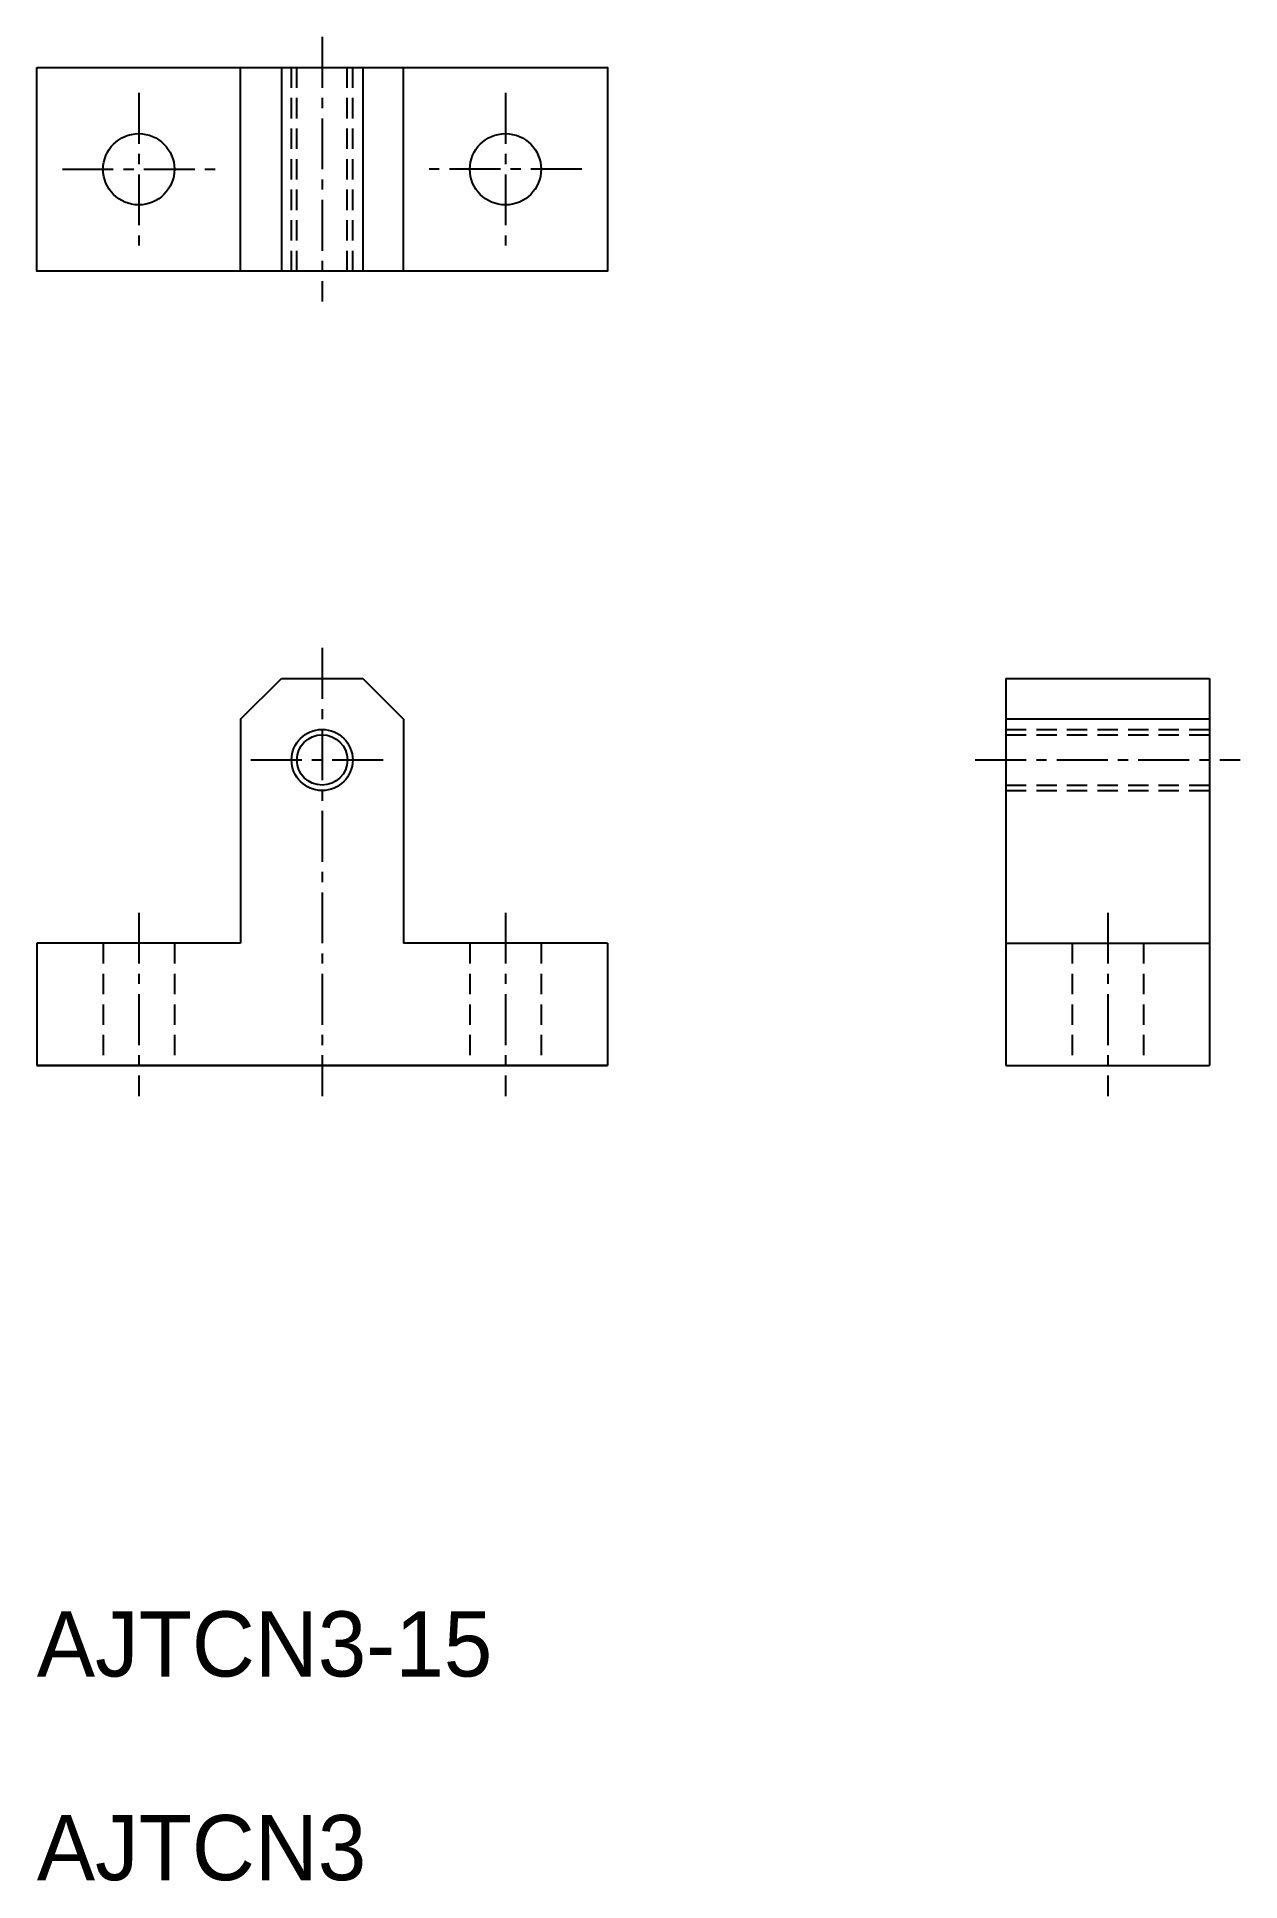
# Model space of a CAD drawing. Extents: x -563 to -504, y -799.9 to -709.3.
import ezdxf

# ---------------------------------------------------------------- set-up
doc = ezdxf.new("R2010")
doc.units = 0
doc.header["$LTSCALE"] = 2
doc.linetypes.add('CENTER', pattern=[2, 1.25, -0.25, 0.25, -0.25])
doc.linetypes.add('DASHED', pattern=[0.75, 0.5, -0.25])
doc.layers.get('0').update_dxf_attribs({"linetype": 'CONTINUOUS'})
doc.layers.add('CENTER', color=1, linetype='CENTER')

msp = doc.modelspace()

# ---------------------------------------------------------------- linework, layer by layer
at = {"color": 7, "linetype": 'CONTINUOUS'}
for p, q in [((-553.04, -720.841), (-553.04, -710.841)), ((-551.04, -710.841), (-551.04, -720.841)), ((-547.04, -710.841), (-547.04, -720.841)), ((-545.04, -720.841), (-545.04, -710.841)), ((-553.04, -742.841), (-551.04, -740.841)), ((-551.04, -740.841), (-547.04, -740.841)), ((-547.04, -740.841), (-545.04, -742.841)), ((-515.48, -740.841), (-505.48, -740.841)), ((-515.48, -740.841), (-515.48, -759.841)), ((-505.48, -740.841), (-505.48, -759.841)), ((-553.04, -742.841), (-553.04, -753.841)), ((-545.04, -742.841), (-545.04, -753.841)), ((-505.48, -742.841), (-515.48, -742.841)), ((-563.04, -753.841), (-563.04, -759.841)), ((-553.04, -753.841), (-563.04, -753.841)), ((-535.04, -753.841), (-545.04, -753.841)), ((-535.04, -753.841), (-535.04, -759.841)), ((-515.48, -753.841), (-505.48, -753.841)), ((-563.04, -759.841), (-535.04, -759.841)), ((-535.04, -759.841), (-563.04, -759.841)), ((-515.48, -759.841), (-505.48, -759.841))]:
    msp.add_line(p, q, dxfattribs=at)
at = {"color": 3, "linetype": 'DASHED'}
for p, q in [((-550.54, -720.841), (-550.54, -710.841)), ((-550.278, -720.841), (-550.278, -710.841)), ((-547.803, -720.841), (-547.803, -710.841)), ((-547.54, -720.841), (-547.54, -710.841)), ((-515.48, -743.341), (-505.48, -743.341)), ((-515.48, -743.604), (-505.48, -743.604)), ((-515.48, -746.079), (-505.48, -746.079)), ((-515.48, -746.341), (-505.48, -746.341)), ((-559.79, -753.841), (-559.79, -759.841)), ((-556.29, -753.841), (-556.29, -759.841)), ((-541.79, -753.841), (-541.79, -759.841)), ((-538.29, -753.841), (-538.29, -759.841)), ((-512.23, -753.841), (-512.23, -759.841)), ((-508.73, -753.841), (-508.73, -759.841))]:
    msp.add_line(p, q, dxfattribs=at)
at = {"color": 7, "linetype": 'CONTINUOUS'}
msp.add_lwpolyline([(-563.04, -710.841), (-535.04, -710.841), (-535.04, -720.841), (-563.04, -720.841)], close=True, dxfattribs=at)
for centre, radius in [((-558.04, -715.841), 1.75), ((-540.04, -715.841), 1.75), ((-549.04, -744.841), 1.238)]:
    msp.add_circle(centre, radius, dxfattribs=at)
at = {"color": 3}
msp.add_circle((-549.04, -744.841), 1.5, dxfattribs=at)
at = {"layer": 'CENTER', "color": 1, "linetype": 'CENTER'}
for p, q in [((-549.04, -709.341), (-549.04, -722.341)), ((-558.04, -712.091), (-558.04, -719.591)), ((-540.04, -712.091), (-540.04, -719.591)), ((-561.79, -715.841), (-554.29, -715.841)), ((-536.29, -715.841), (-543.79, -715.841)), ((-549.04, -739.341), (-549.04, -761.341)), ((-552.54, -744.841), (-545.54, -744.841)), ((-516.98, -744.841), (-503.98, -744.841)), ((-558.04, -752.341), (-558.04, -761.341)), ((-540.04, -752.341), (-540.04, -761.341)), ((-510.48, -752.341), (-510.48, -761.341))]:
    msp.add_line(p, q, dxfattribs=at)

# ---------------------------------------------------------------- texts
at = {"color": 7, "linetype": 'CONTINUOUS'}
for s, p in [('AJTCN3-15', (-563.04, -789.841)), ('AJTCN3', (-563.04, -799.841))]:
    msp.add_text(s, height=3.2, dxfattribs=at).set_placement(p)

doc.saveas('drawing.dxf')
